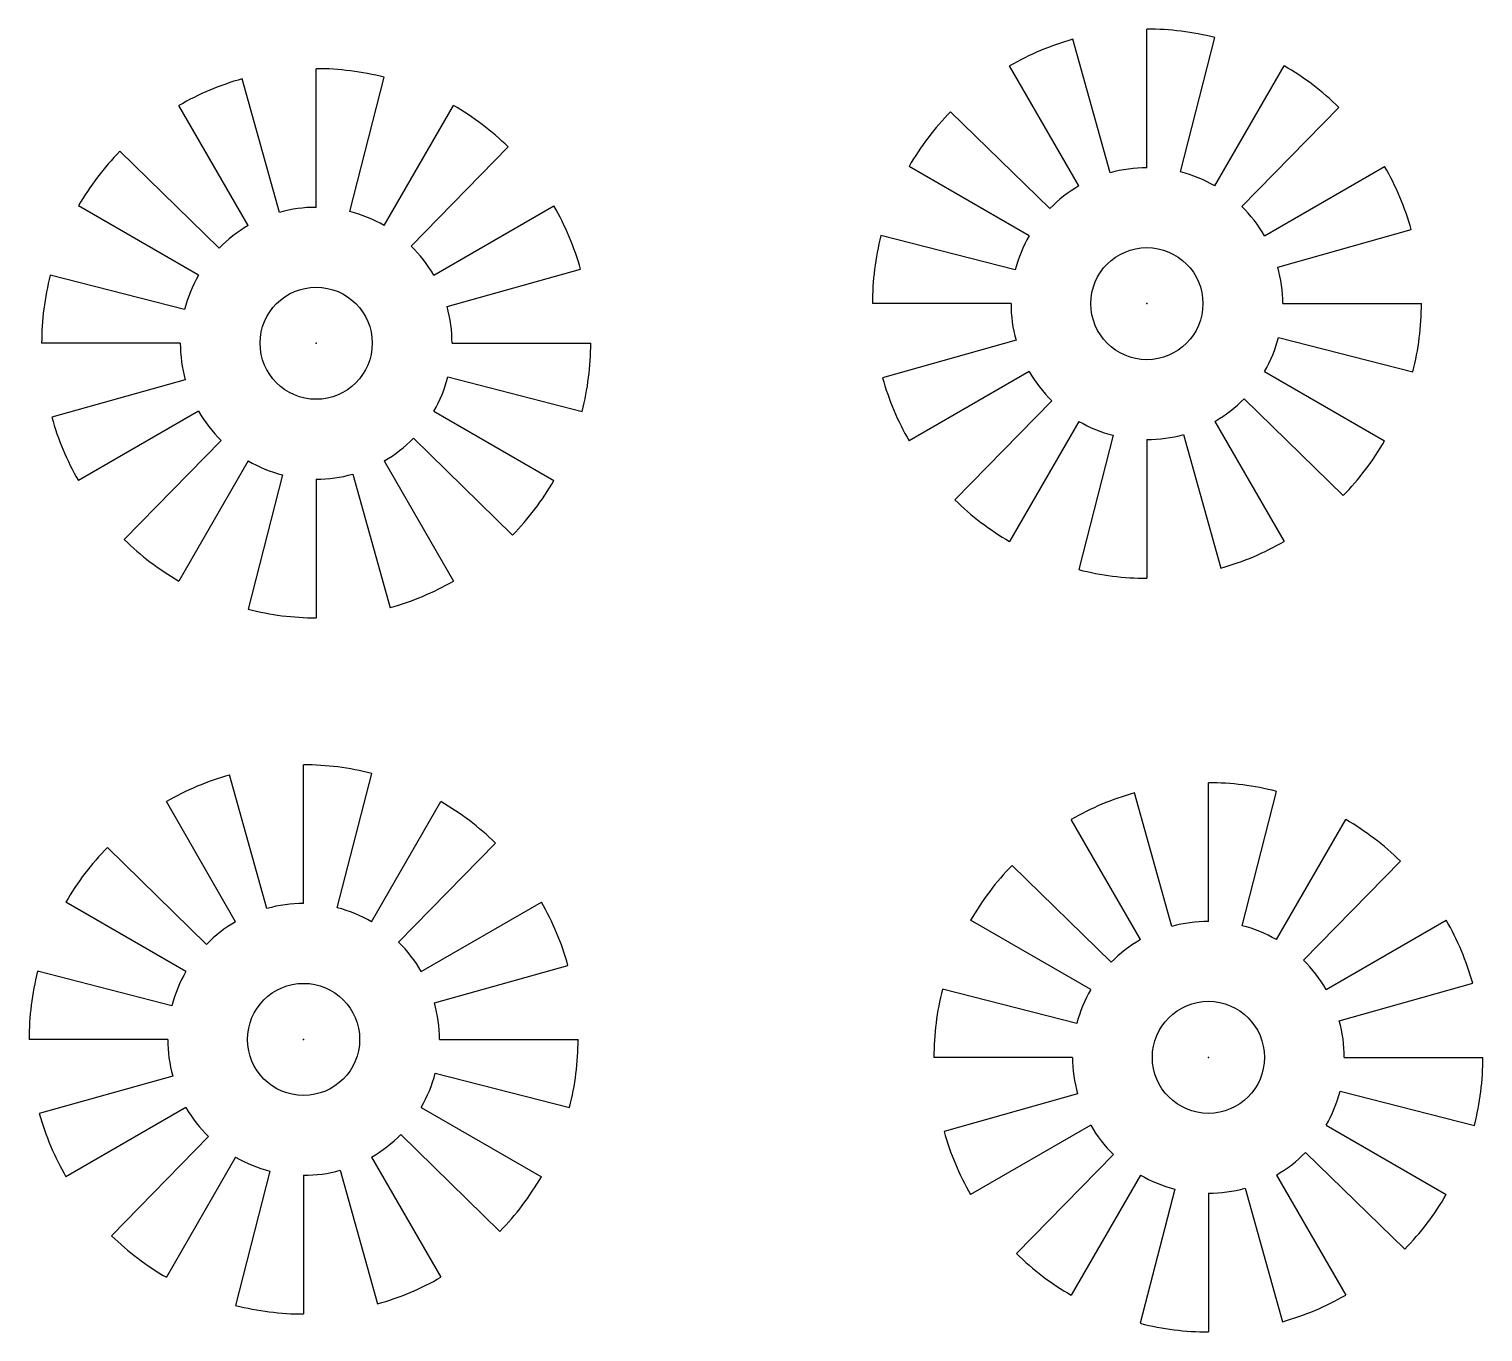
# Model space of a CAD drawing. Header units: millimetres. Extents: x -12.6 to 51, y -43.2 to 13.7.
import ezdxf

# ---------------------------------------------------------------- set-up
doc = ezdxf.new("R2010")
doc.units = ezdxf.units.MM
doc.header["$PDSIZE"] = -1

msp = doc.modelspace()

# ---------------------------------------------------------------- linework, layer by layer
at = {"color": 7, "linetype": 'Continuous'}
for p, q in [((36.312, 7.671), (36.312, 13.731)), ((37.785, 7.486), (39.288, 13.356)), ((34.711, 7.451), (33.077, 13.287)), ((33.342, 6.875), (30.312, 12.123)), ((39.282, 6.875), (42.312, 12.123)), ((-1.601, 5.72), (-3.235, 11.556)), ((0, 5.94), (0, 12)), ((1.473, 5.754), (2.976, 11.625)), ((-2.97, 5.144), (-6, 10.392)), ((2.97, 5.144), (6, 10.392)), ((40.465, 5.978), (44.702, 10.31)), ((32.065, 5.884), (27.732, 10.121)), ((-4.247, 4.153), (-8.579, 8.39)), ((4.153, 4.247), (8.39, 8.579)), ((31.168, 4.701), (25.919, 7.731)), ((41.456, 4.701), (46.704, 7.731)), ((-5.144, 2.97), (-10.392, 6)), ((5.144, 2.97), (10.392, 6)), ((30.557, 3.205), (24.687, 4.708)), ((42.032, 3.332), (47.868, 4.966)), ((5.72, 1.601), (11.556, 3.235)), ((-5.754, 1.473), (-11.625, 2.976)), ((30.372, 1.731), (24.312, 1.731)), ((42.252, 1.731), (48.312, 1.731)), ((5.94, 0), (12, 0)), ((30.592, 0.13), (24.756, -1.504)), ((42.066, 0.258), (47.937, -1.245)), ((-5.94, 0), (-12, 0)), ((31.168, -1.239), (25.919, -4.269)), ((41.456, -1.239), (46.704, -4.269)), ((-5.72, -1.601), (-11.556, -3.235)), ((5.754, -1.473), (11.625, -2.976)), ((32.159, -2.516), (27.922, -6.848)), ((40.559, -2.422), (44.891, -6.659)), ((-5.144, -2.97), (-10.392, -6)), ((5.144, -2.97), (10.392, -6)), ((33.342, -3.413), (30.312, -8.661)), ((39.282, -3.413), (42.312, -8.661)), ((-4.153, -4.247), (-8.39, -8.579)), ((4.247, -4.153), (8.579, -8.39)), ((34.838, -4.023), (33.335, -9.894)), ((36.312, -4.209), (36.312, -10.269)), ((37.913, -3.989), (39.547, -9.825)), ((-2.97, -5.144), (-6, -10.392)), ((2.97, -5.144), (6, -10.392)), ((-1.473, -5.754), (-2.976, -11.625)), ((0, -5.94), (0, -12)), ((1.601, -5.72), (3.235, -11.556)), ((-0.55, -24.485), (-0.55, -18.425)), ((-2.151, -24.705), (-3.785, -18.869)), ((0.923, -24.671), (2.426, -18.8)), ((37.4, -25.489), (35.766, -19.653)), ((39.001, -25.269), (39.001, -19.209)), ((40.474, -25.455), (41.977, -19.584)), ((-3.52, -25.281), (-6.55, -20.033)), ((2.42, -25.281), (5.45, -20.033)), ((36.031, -26.065), (33.001, -20.817)), ((41.971, -26.065), (45.001, -20.817)), ((-4.797, -26.272), (-9.129, -22.035)), ((3.603, -26.178), (7.84, -21.846)), ((34.754, -27.056), (30.421, -22.819)), ((43.154, -26.963), (47.391, -22.63)), ((-5.694, -27.455), (-10.942, -24.425)), ((4.594, -27.455), (9.842, -24.425)), ((33.857, -28.239), (28.608, -25.209)), ((44.145, -28.239), (49.393, -25.209)), ((5.17, -28.824), (11.006, -27.19)), ((-6.305, -28.952), (-12.175, -27.449)), ((33.246, -29.736), (27.376, -28.233)), ((44.721, -29.608), (50.557, -27.974)), ((-6.49, -30.425), (-12.55, -30.425)), ((5.39, -30.425), (11.45, -30.425)), ((33.061, -31.209), (27.001, -31.209)), ((44.941, -31.209), (51.001, -31.209)), ((-6.27, -32.026), (-12.106, -33.66)), ((5.204, -31.898), (11.075, -33.401)), ((33.281, -32.811), (27.445, -34.444)), ((44.755, -32.683), (50.626, -34.186)), ((-5.694, -33.395), (-10.942, -36.425)), ((4.594, -33.395), (9.842, -36.425)), ((33.857, -34.179), (28.608, -37.209)), ((44.145, -34.179), (49.393, -37.209)), ((-4.703, -34.672), (-8.94, -39.004)), ((3.697, -34.578), (8.029, -38.815)), ((-3.52, -35.569), (-6.55, -40.817)), ((2.42, -35.569), (5.45, -40.817)), ((34.848, -35.456), (30.611, -39.789)), ((43.248, -35.362), (47.58, -39.599)), ((-2.024, -36.179), (-3.527, -42.05)), ((1.051, -36.145), (2.685, -41.981)), ((-0.55, -36.365), (-0.55, -42.425)), ((36.031, -36.353), (33.001, -41.602)), ((41.971, -36.353), (45.001, -41.602)), ((37.527, -36.964), (36.024, -42.834)), ((39.001, -37.149), (39.001, -43.209)), ((40.602, -36.929), (42.236, -42.765))]:
    msp.add_line(p, q, dxfattribs=at)
for centre in [(36.312, 1.731), (0, 0), (-0.55, -30.425), (39.001, -31.209)]:
    msp.add_circle(centre, 2.45, dxfattribs=at)
for centre, radius, start, end in [((36.312, 1.731), 12, 75.63849, 90), ((36.312, 1.731), 12, 105.63849, 120), ((36.312, 1.731), 12, 45.63849, 60), ((0, 0), 12, 105.63849, 120), ((0, 0), 12, 75.63849, 90), ((0, 0), 12, 45.63849, 60), ((36.312, 1.731), 12, 135.63849, 150), ((0, 0), 12, 135.63849, 150), ((36.312, 1.731), 5.94, 90, 105.63849), ((36.312, 1.731), 12, 15.63849, 30), ((36.312, 1.731), 5.94, 60, 75.63849), ((36.312, 1.731), 5.94, 120, 135.63849), ((0, 0), 5.94, 90, 105.63849), ((0, 0), 5.94, 60, 75.63849), ((0, 0), 12, 15.63849, 30), ((36.312, 1.731), 5.94, 30, 45.63849), ((0, 0), 5.94, 120, 135.63849), ((36.312, 1.731), 12, 165.63849, 180), ((36.312, 1.731), 5.94, 150, 165.63849), ((0, 0), 5.94, 30, 45.63849), ((36.312, 1.731), 5.94, 0, 15.63849), ((0, 0), 12, 165.63849, 180), ((0, 0), 5.94, 150, 165.63849), ((0, 0), 5.94, 0, 15.63849), ((36.312, 1.731), 5.94, 180, 195.63849), ((36.312, 1.731), 12, 345.63849, 0), ((0, 0), 12, 345.63849, 0), ((36.312, 1.731), 5.94, 330, 345.63849), ((0, 0), 5.94, 180, 195.63849), ((36.312, 1.731), 5.94, 210, 225.63849), ((0, 0), 5.94, 330, 345.63849), ((36.312, 1.731), 12, 195.63849, 210), ((36.312, 1.731), 5.94, 300, 315.63849), ((0, 0), 5.94, 210, 225.63849), ((0, 0), 12, 195.63849, 210), ((36.312, 1.731), 5.94, 240, 255.63849), ((0, 0), 5.94, 300, 315.63849), ((36.312, 1.731), 5.94, 270, 285.63849), ((36.312, 1.731), 12, 315.63849, 330), ((0, 0), 5.94, 240, 255.63849), ((0, 0), 5.94, 270, 285.63849), ((0, 0), 12, 315.63849, 330), ((36.312, 1.731), 12, 225.63849, 240), ((0, 0), 12, 225.63849, 240), ((36.312, 1.731), 12, 285.63849, 300), ((36.312, 1.731), 12, 255.63849, 270), ((0, 0), 12, 285.63849, 300), ((0, 0), 12, 255.63849, 270), ((-0.55, -30.425), 12, 75.63849, 90), ((-0.55, -30.425), 12, 105.63849, 120), ((39.001, -31.209), 12, 105.63849, 120), ((39.001, -31.209), 12, 75.63849, 90), ((-0.55, -30.425), 12, 45.63849, 60), ((39.001, -31.209), 12, 45.63849, 60), ((-0.55, -30.425), 12, 135.63849, 150), ((39.001, -31.209), 12, 135.63849, 150), ((-0.55, -30.425), 5.94, 90, 105.63849), ((-0.55, -30.425), 5.94, 60, 75.63849), ((-0.55, -30.425), 12, 15.63849, 30), ((-0.55, -30.425), 5.94, 120, 135.63849), ((39.001, -31.209), 5.94, 90, 105.63849), ((39.001, -31.209), 12, 15.63849, 30), ((39.001, -31.209), 5.94, 60, 75.63849), ((-0.55, -30.425), 5.94, 30, 45.63849), ((39.001, -31.209), 5.94, 120, 135.63849), ((39.001, -31.209), 5.94, 30, 45.63849), ((-0.55, -30.425), 12, 165.63849, 180), ((-0.55, -30.425), 5.94, 150, 165.63849), ((39.001, -31.209), 12, 165.63849, 180), ((39.001, -31.209), 5.94, 150, 165.63849), ((-0.55, -30.425), 5.94, 0, 15.63849), ((39.001, -31.209), 5.94, 0, 15.63849), ((-0.55, -30.425), 5.94, 180, 195.63849), ((-0.55, -30.425), 12, 345.63849, 0), ((39.001, -31.209), 5.94, 180, 195.63849), ((39.001, -31.209), 12, 345.63849, 0), ((-0.55, -30.425), 5.94, 330, 345.63849), ((39.001, -31.209), 5.94, 330, 345.63849), ((-0.55, -30.425), 12, 195.63849, 210), ((-0.55, -30.425), 5.94, 210, 225.63849), ((39.001, -31.209), 5.94, 210, 225.63849), ((-0.55, -30.425), 5.94, 300, 315.63849), ((39.001, -31.209), 12, 195.63849, 210), ((-0.55, -30.425), 5.94, 240, 255.63849), ((39.001, -31.209), 5.94, 300, 315.63849), ((-0.55, -30.425), 5.94, 270, 285.63849), ((-0.55, -30.425), 12, 315.63849, 330), ((39.001, -31.209), 5.94, 240, 255.63849), ((39.001, -31.209), 5.94, 270, 285.63849), ((39.001, -31.209), 12, 315.63849, 330), ((-0.55, -30.425), 12, 225.63849, 240), ((39.001, -31.209), 12, 225.63849, 240), ((-0.55, -30.425), 12, 285.63849, 300), ((39.001, -31.209), 12, 285.63849, 300), ((-0.55, -30.425), 12, 255.63849, 270), ((39.001, -31.209), 12, 255.63849, 270)]:
    msp.add_arc(centre, radius, start, end, dxfattribs=at)
for p in [(36.312, 1.731), (0, 0), (-0.55, -30.425), (39.001, -31.209)]:
    msp.add_point(p, dxfattribs=at)

doc.saveas('drawing.dxf')
